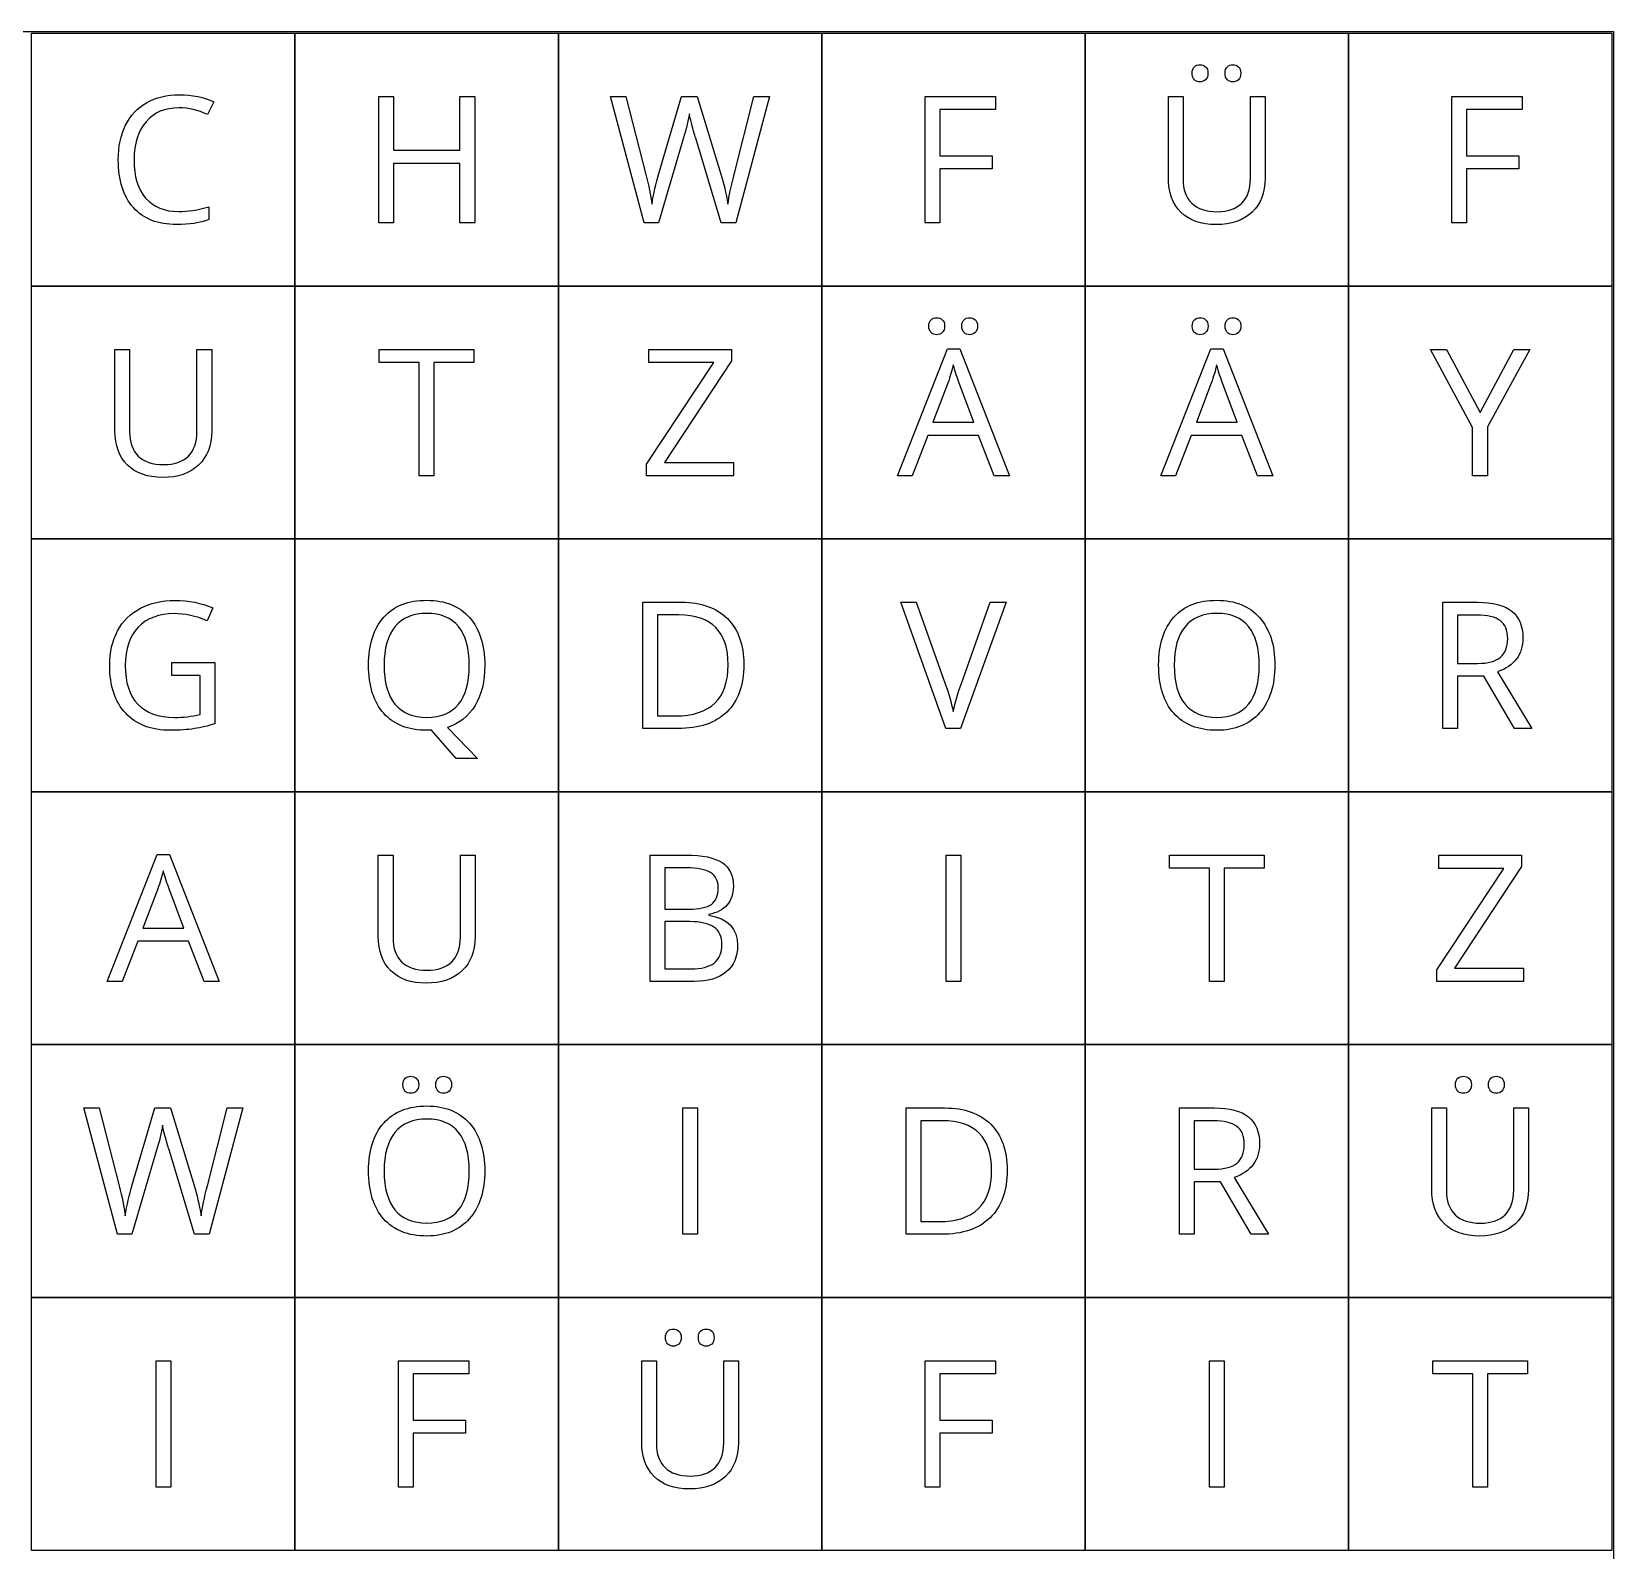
# Model space of a CAD drawing. Header units: millimetres. Extents: x 0 to 183, y 0 to 176.
# Drawn here: x 83.4 to 183.5, y 80.1 to 176.2 of the extents above; entities that cross this region are included whole.
import ezdxf

# ---------------------------------------------------------------- set-up
doc = ezdxf.new("R2010")
doc.units = ezdxf.units.MM
doc.layers.get('0').update_dxf_attribs({"linetype": 'CONTINUOUS'})

msp = doc.modelspace()

# ---------------------------------------------------------------- linework, layer by layer
at = {"color": 7}
for points in [[(0, 176.2), (183.460006, 176.2), (183.460006, 0.009995), (0, 0.009995)], [(156.814597, 173.563825)], [(158.897593, 173.563825)], [(92.719567, 171.37708)], [(111.427032, 164.100686), (110.497615, 164.100686), (110.497615, 167.861888), (106.28789, 167.861888), (106.28789, 164.100686), (105.358472, 164.100686), (105.358472, 172.093239), (106.28789, 172.093239), (106.28789, 168.692851), (110.497615, 168.692851), (110.497615, 172.093239), (111.427032, 172.093239)], [(140.848911, 164.100686), (139.919493, 164.100686), (139.919493, 172.093239), (144.375238, 172.093239), (144.375238, 171.267743), (140.848911, 171.267743), (140.848911, 168.342971), (144.162015, 168.342971), (144.162015, 167.517475), (140.848911, 167.517475)], [(174.16893, 164.100686), (173.239509, 164.100686), (173.239509, 172.093239), (177.695257, 172.093239), (177.695257, 171.267743), (174.16893, 171.267743), (174.16893, 168.342971), (177.482037, 168.342971), (177.482037, 167.517475), (174.16893, 167.517475)], [(140.157311, 157.564733)], [(142.240307, 157.564733)], [(156.81733, 157.564733)], [(158.900326, 157.564733)], [(108.851994, 148.101594), (107.922573, 148.101594), (107.922573, 155.268651), (105.391273, 155.268651), (105.391273, 156.094147), (111.383297, 156.094147), (111.383297, 155.268651), (108.851994, 155.268651)], [(127.797258, 148.101594), (122.302752, 148.101594), (122.302752, 148.828685), (126.545276, 155.257717), (122.433961, 155.257717), (122.433961, 156.094147), (127.676979, 156.094147), (127.676979, 155.367054), (123.434456, 148.94349), (127.797258, 148.94349)], [(144.290497, 148.101594), (143.295471, 150.643685), (140.091708, 150.643685), (139.107616, 148.101594), (138.167263, 148.101594), (141.327288, 156.126948), (142.109092, 156.126948), (145.252718, 148.101594)], [(160.950516, 148.101594), (159.955489, 150.643685), (156.751726, 150.643685), (155.767635, 148.101594), (154.827282, 148.101594), (157.987307, 156.126948), (158.769111, 156.126948), (161.912737, 148.101594)], [(175.027278, 152.09787), (177.159476, 156.094147), (178.165435, 156.094147), (175.497456, 151.201305), (175.497456, 148.101594), (174.557103, 148.101594), (174.557103, 151.15757), (171.894587, 156.094147), (172.911482, 156.094147)], [(105.697438, 136.109709)], [(112.066692, 136.109714)], [(127.463762, 136.142512)], [(128.447853, 136.175312)], [(155.677425, 136.109709)], [(162.046682, 136.109709)], [(94.310512, 116.103404), (93.315488, 118.645497), (90.111726, 118.645497), (89.127634, 116.103404), (88.187281, 116.103404), (91.347306, 124.128759), (92.129113, 124.128759), (95.272738, 116.103404)], [(141.248014, 116.103404), (141.248014, 124.095959), (142.177434, 124.095959), (142.177434, 116.103404)], [(158.831986, 116.103404), (157.902566, 116.103404), (157.902566, 123.270464), (155.371266, 123.270464), (155.371266, 124.095959), (161.363287, 124.095959), (161.363287, 123.270464), (158.831986, 123.270464)], [(177.777264, 116.103404), (172.282755, 116.103404), (172.282755, 116.8305), (176.525282, 123.259529), (172.41397, 123.259529), (172.41397, 124.095959), (177.656987, 124.095959), (177.656987, 123.368865), (173.41446, 116.9453), (177.777264, 116.9453)], [(106.883811, 109.567452)], [(108.966807, 109.567452)], [(173.4746, 109.567452)], [(175.557593, 109.567452)], [(124.588027, 100.104315), (124.588027, 108.096866), (125.517447, 108.096866), (125.517447, 100.104315)], [(105.697438, 104.111524)], [(112.066692, 104.111524)], [(144.123749, 104.144328)], [(145.10784, 104.177128)], [(123.494596, 93.568368)], [(125.577587, 93.568368)], [(91.268034, 84.10523), (91.268034, 92.097782), (92.197452, 92.097782), (92.197452, 84.10523)], [(107.528939, 84.10523), (106.599519, 84.10523), (106.599519, 92.097782), (111.055266, 92.097782), (111.055266, 91.272287), (107.528939, 91.272287), (107.528939, 88.347515), (110.842047, 88.347515), (110.842047, 87.522017), (107.528939, 87.522017)], [(140.848911, 84.10523), (139.919493, 84.10523), (139.919493, 92.097782), (144.375238, 92.097782), (144.375238, 91.272287), (140.848911, 91.272287), (140.848911, 88.347515), (144.162015, 88.347515), (144.162015, 87.522017), (140.848911, 87.522017)], [(157.908032, 84.10523), (157.908032, 92.097782), (158.837453, 92.097782), (158.837453, 84.10523)], [(175.491987, 84.10523), (174.562569, 84.10523), (174.562569, 91.272287), (172.031268, 91.272287), (172.031268, 92.097782), (178.02329, 92.097782), (178.02329, 91.272287), (175.491987, 91.272287)]]:
    msp.add_lwpolyline(points, close=True, dxfattribs=at)
at = {"color": 1}
for points in [[(83.4, 176.100006), (100.060001, 176.100006), (100.060001, 160.100917), (83.4, 160.100917)], [(100.060001, 176.100006), (116.720001, 176.100006), (116.720001, 160.100917), (100.060001, 160.100917)], [(116.719998, 176.100006), (133.379996, 176.100006), (133.379996, 160.100917), (116.719998, 160.100917)], [(133.380004, 176.100006), (150.040004, 176.100006), (150.040004, 160.100917), (133.380004, 160.100917)], [(150.039999, 176.100006), (166.699999, 176.100006), (166.699999, 160.100917), (150.039999, 160.100917)], [(166.699996, 176.100006), (183.359997, 176.100006), (183.359997, 160.100917), (166.699996, 160.100917)], [(83.4, 160.100917), (100.060001, 160.100917), (100.060001, 144.101829), (83.4, 144.101829)], [(100.060001, 160.100917), (116.720001, 160.100917), (116.720001, 144.101829), (100.060001, 144.101829)], [(116.719998, 160.100917), (133.379996, 160.100917), (133.379996, 144.101829), (116.719998, 144.101829)], [(133.380004, 160.100917), (150.040004, 160.100917), (150.040004, 144.101829), (133.380004, 144.101829)], [(150.039999, 160.100917), (166.699999, 160.100917), (166.699999, 144.101829), (150.039999, 144.101829)], [(166.699996, 160.100917), (183.359997, 160.100917), (183.359997, 144.101829), (166.699996, 144.101829)], [(83.4, 144.101832), (100.060001, 144.101832), (100.060001, 128.102743), (83.4, 128.102743)], [(100.060001, 144.101832), (116.720001, 144.101832), (116.720001, 128.102743), (100.060001, 128.102743)], [(116.719998, 144.101832), (133.379996, 144.101832), (133.379996, 128.102743), (116.719998, 128.102743)], [(133.380004, 144.101832), (150.040004, 144.101832), (150.040004, 128.102743), (133.380004, 128.102743)], [(150.039999, 144.101832), (166.699999, 144.101832), (166.699999, 128.102743), (150.039999, 128.102743)], [(166.699996, 144.101832), (183.359997, 144.101832), (183.359997, 128.102743), (166.699996, 128.102743)], [(83.4, 128.102743), (100.060001, 128.102743), (100.060001, 112.103656), (83.4, 112.103656)], [(100.060001, 128.102743), (116.720001, 128.102743), (116.720001, 112.103656), (100.060001, 112.103656)], [(116.719998, 128.102743), (133.379996, 128.102743), (133.379996, 112.103656), (116.719998, 112.103656)], [(133.380004, 128.102743), (150.040004, 128.102743), (150.040004, 112.103656), (133.380004, 112.103656)], [(150.039999, 128.102743), (166.699999, 128.102743), (166.699999, 112.103656), (150.039999, 112.103656)], [(166.699996, 128.102743), (183.359997, 128.102743), (183.359997, 112.103656), (166.699996, 112.103656)], [(83.4, 112.103656), (100.060001, 112.103656), (100.060001, 96.104566), (83.4, 96.104566)], [(100.060001, 112.103656), (116.720001, 112.103656), (116.720001, 96.104566), (100.060001, 96.104566)], [(116.719998, 112.103656), (133.379996, 112.103656), (133.379996, 96.104566), (116.719998, 96.104566)], [(133.380004, 112.103656), (150.040004, 112.103656), (150.040004, 96.104566), (133.380004, 96.104566)], [(150.039999, 112.103656), (166.699999, 112.103656), (166.699999, 96.104566), (150.039999, 96.104566)], [(166.699996, 112.103656), (183.359997, 112.103656), (183.359997, 96.104566), (166.699996, 96.104566)], [(83.4, 96.104566), (100.060001, 96.104566), (100.060001, 80.105476), (83.4, 80.105476)], [(100.060001, 96.104566), (116.720001, 96.104566), (116.720001, 80.105476), (100.060001, 80.105476)], [(116.719998, 96.104566), (133.379996, 96.104566), (133.379996, 80.105476), (116.719998, 80.105476)], [(133.380004, 96.104566), (150.040004, 96.104566), (150.040004, 80.105476), (133.380004, 80.105476)], [(150.039999, 96.104566), (166.699999, 96.104566), (166.699999, 80.105476), (150.039999, 80.105476)], [(166.699996, 96.104566), (183.359997, 96.104566), (183.359997, 80.105476), (166.699996, 80.105476)]]:
    msp.add_lwpolyline(points, close=True, dxfattribs=at)
at = {"color": 7}
for points in [[(94.928304, 171.748827), (94.53467, 170.950665)], [(124.623565, 169.419944), (123.059955, 164.100686), (122.141469, 164.100686), (120.014738, 172.093239), (120.998829, 172.093239), (122.261746, 167.156663)], [(123.081822, 167.233198), (124.514221, 172.093239), (125.498312, 172.093239), (127.001786, 167.189464)], [(127.838263, 167.167596), (129.095714, 172.093239), (130.079803, 172.093239), (127.942139, 164.100686)], [(155.311126, 166.943455), (155.311126, 172.093239), (156.240546, 172.093239), (156.240546, 166.877853)], [(160.499473, 166.888786), (160.499473, 172.093239), (161.428893, 172.093239)], [(161.428893, 172.093239), (161.428893, 166.921587)], [(127.942139, 164.100686), (127.023654, 164.100686), (125.410838, 169.452745)], [(94.616677, 165.117523), (94.616677, 164.30296)], [(88.671125, 150.944362), (88.671125, 156.094147), (89.600545, 156.094147), (89.600545, 150.87876)], [(93.859472, 150.889694), (93.859472, 156.094147), (94.788889, 156.094147)], [(94.788889, 156.094147), (94.788889, 150.922495)], [(141.360091, 153.956604), (140.419738, 151.480115), (143.005709, 151.480115)], [(143.005709, 151.480115), (142.076292, 153.956604)], [(158.02011, 153.956604), (157.079757, 151.480115), (159.665728, 151.480115)], [(159.665728, 151.480115), (158.73631, 153.956604)], [(124.281867, 132.102499), (122.067661, 132.102499), (122.067661, 140.095051), (124.516957, 140.095051)], [(144.041738, 140.095051), (145.042234, 140.095051), (142.161032, 132.102499), (141.242547, 132.102499), (138.377747, 140.095051), (139.361841, 140.095051), (141.198812, 134.923402)], [(142.215703, 134.956202), (144.041738, 140.095051)], [(173.59761, 135.426351), (173.59761, 132.102499), (172.668192, 132.102499), (172.668192, 140.095051), (174.860529, 140.095051)], [(94.865431, 139.739708), (94.504597, 138.919679)], [(124.347473, 139.291424), (122.997082, 139.291424), (122.997082, 132.906129), (124.128784, 132.906129)], [(174.805856, 139.280491), (173.59761, 139.280491), (173.59761, 136.224514)], [(92.268524, 136.290118), (94.98571, 136.290118), (94.98571, 132.403177)], [(94.056293, 132.999064), (94.056293, 135.459154), (92.268524, 135.459154), (92.268524, 136.290118)], [(173.59761, 136.224514), (174.871462, 136.224514)], [(176.12891, 135.694228), (178.29938, 132.102499), (177.200478, 132.102499), (175.265099, 135.426351), (173.59761, 135.426351)], [(109.704875, 132.179035), (111.607449, 130.200031), (110.257058, 130.200031), (108.698914, 132.004095), (108.398217, 131.993168)], [(105.331136, 118.946175), (105.331136, 124.095959), (106.260556, 124.095959), (106.260556, 118.880571)], [(110.519483, 118.891507), (110.519483, 124.095959), (111.4489, 124.095959)], [(111.4489, 124.095959), (111.4489, 118.924307)], [(122.521438, 124.095959), (124.779379, 124.095959)], [(125.309696, 116.103404), (122.521438, 116.103404), (122.521438, 124.095959)], [(124.817651, 123.292329), (123.450855, 123.292329), (123.450855, 120.6737)], [(91.380109, 121.958416), (90.439756, 119.481927), (93.025727, 119.481927)], [(93.025727, 119.481927), (92.09631, 121.958416)], [(123.450855, 120.6737), (124.981663, 120.6737)], [(126.239114, 120.345691), (126.239114, 120.291023)], [(123.450855, 119.886475), (123.450855, 116.896101), (125.118344, 116.896101)], [(125.041803, 119.886475), (123.450855, 119.886475)], [(91.303568, 105.423572), (89.739957, 100.104315), (88.821472, 100.104315), (86.694743, 108.096866), (87.678834, 108.096866), (88.941751, 103.160292)], [(89.761825, 103.236825), (91.194226, 108.096866), (92.178315, 108.096866), (93.681791, 103.193092)], [(94.518268, 103.171224), (95.775717, 108.096866), (96.759808, 108.096866), (94.622144, 100.104315)], [(140.941854, 100.104315), (138.727648, 100.104315), (138.727648, 108.096866), (141.176941, 108.096866)], [(156.937609, 103.428167), (156.937609, 100.104315), (156.008192, 100.104315), (156.008192, 108.096866), (158.200527, 108.096866)], [(171.971129, 102.947083), (171.971129, 108.096866), (172.900546, 108.096866), (172.900546, 102.881482)], [(177.159475, 102.892414), (177.159475, 108.096866), (178.088896, 108.096866)], [(178.088896, 108.096866), (178.088896, 102.925217)], [(141.00746, 107.29324), (139.657066, 107.29324), (139.657066, 100.907944), (140.788771, 100.907944)], [(158.145853, 107.282304), (156.937609, 107.282304), (156.937609, 104.22633)], [(94.622144, 100.104315), (93.703659, 100.104315), (92.090841, 105.456375)], [(156.937609, 104.22633), (158.211459, 104.22633)], [(159.468913, 103.696041), (161.639377, 100.104315), (160.540475, 100.104315), (158.605096, 103.428167), (156.937609, 103.428167)], [(121.99112, 86.947998), (121.99112, 92.097782), (122.92054, 92.097782), (122.92054, 86.882395)], [(127.179467, 86.89333), (127.179467, 92.097782), (128.108887, 92.097782)], [(128.108887, 92.097782), (128.108887, 86.926128)]]:
    msp.add_lwpolyline(points, dxfattribs=at)
for points in [[(156.814597, 173.563825), (156.814597, 173.753343), (156.861979, 173.890015), (156.956744, 173.97384)], [(156.956744, 173.153811), (156.861979, 173.244925), (156.814597, 173.381597), (156.814597, 173.563825)], [(156.956744, 173.97384), (157.055153, 174.057665), (157.171786, 174.099578), (157.306642, 174.099578)], [(157.306642, 173.022606), (157.171786, 173.022606), (157.055153, 173.066341), (156.956744, 173.153811)], [(157.306642, 174.099578), (157.445145, 174.099578), (157.5636, 174.057665), (157.66201, 173.97384)], [(157.66201, 173.153811), (157.5636, 173.066341), (157.445145, 173.022606), (157.306642, 173.022606)], [(157.66201, 173.97384), (157.764065, 173.890015), (157.815092, 173.753343), (157.815092, 173.563825)], [(157.815092, 173.563825), (157.815092, 173.381597), (157.764065, 173.244925), (157.66201, 173.153811)], [(158.897593, 173.563825), (158.897593, 173.753343), (158.944974, 173.890015), (159.039737, 173.97384)], [(159.039737, 173.153811), (158.944974, 173.244925), (158.897593, 173.381597), (158.897593, 173.563825)], [(159.039737, 173.97384), (159.138146, 174.057665), (159.25478, 174.099578), (159.389638, 174.099578)], [(159.389638, 173.022606), (159.25478, 173.022606), (159.138146, 173.066341), (159.039737, 173.153811)], [(159.389638, 174.099578), (159.524495, 174.099578), (159.641127, 174.057665), (159.739536, 173.97384)], [(159.739536, 173.153811), (159.641127, 173.066341), (159.524495, 173.022606), (159.389638, 173.022606)], [(159.739536, 173.97384), (159.84159, 173.890015), (159.892616, 173.753343), (159.892616, 173.563825)], [(159.892616, 173.563825), (159.892616, 173.381597), (159.84159, 173.244925), (159.739536, 173.153811)], [(90.674844, 171.705092), (91.25801, 172.040393), (91.943229, 172.208043), (92.7305, 172.208043)], [(92.7305, 172.208043), (93.5688, 172.208043), (94.301402, 172.054971), (94.928304, 171.748827)], [(89.340854, 170.272774), (89.65066, 170.892352), (90.095323, 171.369791), (90.674844, 171.705092)], [(92.719567, 171.37708), (91.841174, 171.37708), (91.146843, 171.083692), (90.636574, 170.496916)], [(94.53467, 170.950665), (93.929635, 171.234942), (93.324601, 171.37708), (92.719567, 171.37708)], [(88.881611, 168.107897), (88.881611, 168.931571), (89.034692, 169.653196), (89.340854, 170.272774)], [(90.636574, 170.496916), (90.12995, 169.913783), (89.876638, 169.113799), (89.876638, 168.096963)], [(125.006267, 170.999867), (124.92608, 170.518783), (124.798513, 169.992142), (124.623565, 169.419944)], [(125.15388, 170.34931), (125.059117, 170.710123), (125.009913, 170.926975), (125.006267, 170.999867)], [(125.410838, 169.452745), (125.334298, 169.689642), (125.248645, 169.988497), (125.15388, 170.34931)], [(89.838366, 165.062854), (89.20053, 165.777191), (88.881611, 166.792205), (88.881611, 168.107897)], [(89.876638, 168.096963), (89.876638, 167.05097), (90.120839, 166.241874), (90.60924, 165.669676)], [(122.261746, 167.156663), (122.436696, 166.464193), (122.564263, 165.837326), (122.644448, 165.276062)], [(122.644448, 165.276062), (122.742857, 165.943019), (122.888648, 166.595398), (123.081822, 167.233198)], [(127.001786, 167.189464), (127.176735, 166.624555), (127.324349, 165.986754), (127.444627, 165.276062)], [(127.444627, 165.276062), (127.513877, 165.793591), (127.645089, 166.424103), (127.838263, 167.167596)], [(156.098396, 164.778578), (155.573549, 165.303396), (155.311126, 166.025022), (155.311126, 166.943455)], [(156.240546, 166.877853), (156.240546, 166.210895), (156.422785, 165.698832), (156.787263, 165.341664)], [(159.952756, 165.341664), (160.317234, 165.702477), (160.499473, 166.218184), (160.499473, 166.888786)], [(161.428893, 166.921587), (161.428893, 166.010444), (161.153711, 165.294285), (160.603348, 164.77311)], [(90.60924, 165.669676), (91.101284, 165.101122), (91.801081, 164.816846), (92.708632, 164.816846)], [(92.708632, 164.816846), (93.266284, 164.816846), (93.902299, 164.917071), (94.616677, 165.117523)], [(156.787263, 165.341664), (157.15174, 164.984496), (157.687523, 164.805912), (158.394612, 164.805912)], [(158.394612, 164.805912), (159.068895, 164.805912), (159.588277, 164.984496), (159.952756, 165.341664)], [(92.566487, 163.991349), (91.389222, 163.991349), (90.479848, 164.348518), (89.838366, 165.062854)], [(94.616677, 164.30296), (94.06267, 164.09522), (93.379273, 163.991349), (92.566487, 163.991349)], [(158.334472, 163.991349), (157.372249, 163.991349), (156.626891, 164.253759), (156.098396, 164.778578)], [(160.603348, 164.77311), (160.052986, 164.251936), (159.296694, 163.991349), (158.334472, 163.991349)], [(140.299461, 157.974748), (140.397869, 158.058573), (140.514501, 158.100485), (140.649359, 158.100485)], [(140.649359, 158.100485), (140.787862, 158.100485), (140.906317, 158.058573), (141.004724, 157.974748)], [(142.382452, 157.974748), (142.480863, 158.058573), (142.597496, 158.100485), (142.732353, 158.100485)], [(142.732353, 158.100485), (142.867209, 158.100485), (142.983842, 158.058573), (143.082251, 157.974748)], [(156.95948, 157.974748), (157.057887, 158.058573), (157.174519, 158.100485), (157.309375, 158.100485)], [(157.309375, 158.100485), (157.44788, 158.100485), (157.566335, 158.058573), (157.664743, 157.974748)], [(159.04247, 157.974748), (159.140881, 158.058573), (159.257515, 158.100485), (159.392371, 158.100485)], [(159.392371, 158.100485), (159.527228, 158.100485), (159.64386, 158.058573), (159.74227, 157.974748)], [(140.157311, 157.564733), (140.157311, 157.754251), (140.204694, 157.890922), (140.299461, 157.974748)], [(140.299461, 157.154718), (140.204694, 157.245833), (140.157311, 157.382504), (140.157311, 157.564733)], [(140.649359, 157.023514), (140.514501, 157.023514), (140.397869, 157.067248), (140.299461, 157.154718)], [(141.004724, 157.154718), (140.906317, 157.067248), (140.787862, 157.023514), (140.649359, 157.023514)], [(141.004724, 157.974748), (141.106779, 157.890922), (141.157807, 157.754251), (141.157807, 157.564733)], [(141.157807, 157.564733), (141.157807, 157.382504), (141.106779, 157.245833), (141.004724, 157.154718)], [(142.240307, 157.564733), (142.240307, 157.754251), (142.287689, 157.890922), (142.382452, 157.974748)], [(142.382452, 157.154718), (142.287689, 157.245833), (142.240307, 157.382504), (142.240307, 157.564733)], [(142.732353, 157.023514), (142.597496, 157.023514), (142.480863, 157.067248), (142.382452, 157.154718)], [(143.082251, 157.154718), (142.983842, 157.067248), (142.867209, 157.023514), (142.732353, 157.023514)], [(143.082251, 157.974748), (143.184304, 157.890922), (143.235331, 157.754251), (143.235331, 157.564733)], [(143.235331, 157.564733), (143.235331, 157.382504), (143.184304, 157.245833), (143.082251, 157.154718)], [(156.81733, 157.564733), (156.81733, 157.754251), (156.864713, 157.890922), (156.95948, 157.974748)], [(156.95948, 157.154718), (156.864713, 157.245833), (156.81733, 157.382504), (156.81733, 157.564733)], [(157.309375, 157.023514), (157.174519, 157.023514), (157.057887, 157.067248), (156.95948, 157.154718)], [(157.664743, 157.154718), (157.566335, 157.067248), (157.44788, 157.023514), (157.309375, 157.023514)], [(157.664743, 157.974748), (157.766798, 157.890922), (157.817825, 157.754251), (157.817825, 157.564733)], [(157.817825, 157.564733), (157.817825, 157.382504), (157.766798, 157.245833), (157.664743, 157.154718)], [(158.900326, 157.564733), (158.900326, 157.754251), (158.947707, 157.890922), (159.04247, 157.974748)], [(159.04247, 157.154718), (158.947707, 157.245833), (158.900326, 157.382504), (158.900326, 157.564733)], [(159.392371, 157.023514), (159.257515, 157.023514), (159.140881, 157.067248), (159.04247, 157.154718)], [(159.74227, 157.154718), (159.64386, 157.067248), (159.527228, 157.023514), (159.392371, 157.023514)], [(159.74227, 157.974748), (159.844323, 157.890922), (159.89535, 157.754251), (159.89535, 157.564733)], [(159.89535, 157.564733), (159.89535, 157.382504), (159.844323, 157.245833), (159.74227, 157.154718)], [(141.704523, 155.110112), (141.624338, 154.760233), (141.509528, 154.37573), (141.360091, 153.956604)], [(142.076292, 153.956604), (141.956014, 154.270037), (141.832091, 154.65454), (141.704523, 155.110112)], [(158.364542, 155.110112), (158.284357, 154.760233), (158.169546, 154.37573), (158.02011, 153.956604)], [(158.73631, 153.956604), (158.616033, 154.270037), (158.49211, 154.65454), (158.364542, 155.110112)], [(89.458398, 148.779486), (88.933549, 149.304304), (88.671125, 150.02593), (88.671125, 150.944362)], [(89.600545, 150.87876), (89.600545, 150.211803), (89.782784, 149.69974), (90.147262, 149.342572)], [(93.312755, 149.342572), (93.677233, 149.703385), (93.859472, 150.219092), (93.859472, 150.889694)], [(94.788889, 150.922495), (94.788889, 150.011352), (94.51371, 149.295193), (93.96335, 148.774017)], [(90.147262, 149.342572), (90.511739, 148.985404), (91.047522, 148.80682), (91.754611, 148.80682)], [(91.754611, 148.80682), (92.428896, 148.80682), (92.948278, 148.985404), (93.312755, 149.342572)], [(91.694471, 147.992255), (90.73225, 147.992255), (89.986892, 148.254665), (89.458398, 148.779486)], [(93.96335, 148.774017), (93.412988, 148.252842), (92.656695, 147.992255), (91.694471, 147.992255)], [(90.278474, 139.712371), (90.905376, 140.044028), (91.6398, 140.209856), (92.481747, 140.209856)], [(92.481747, 140.209856), (93.334624, 140.209856), (94.129185, 140.05314), (94.865431, 139.739708)], [(105.675568, 139.143824), (106.31705, 139.861806), (107.228246, 140.220797), (108.409155, 140.220797)], [(108.409155, 140.220797), (109.55726, 140.220797), (110.453876, 139.856339), (111.099002, 139.127425)], [(124.516957, 140.095051), (125.759826, 140.095051), (126.725693, 139.750639), (127.414557, 139.061816)], [(155.655558, 139.143818), (156.297038, 139.8618), (157.208233, 140.220792), (158.389143, 140.220792)], [(158.389143, 140.220792), (159.537251, 140.220792), (160.433867, 139.856334), (161.078992, 139.127419)], [(174.860529, 140.095051), (175.840976, 140.095051), (176.564466, 139.907356), (177.030996, 139.531965)], [(88.835143, 138.280054), (89.170461, 138.906923), (89.651572, 139.384362), (90.278474, 139.712371)], [(92.421607, 139.378895), (91.448448, 139.378895), (90.688511, 139.089151), (90.141795, 138.509662)], [(94.504597, 138.919679), (93.782932, 139.225823), (93.088602, 139.378895), (92.421607, 139.378895)], [(104.713344, 136.120649), (104.713344, 137.421763), (105.034085, 138.429487), (105.675568, 139.143824)], [(108.409155, 139.389828), (107.523471, 139.389828), (106.849186, 139.109196), (106.386299, 138.547932)], [(110.404672, 138.553398), (109.956364, 139.111018), (109.291191, 139.389828), (108.409155, 139.389828)], [(111.099002, 139.127425), (111.744129, 138.398508), (112.066692, 137.392605), (112.066692, 136.109714)], [(126.676489, 138.498727), (126.155284, 139.027192), (125.378946, 139.291424), (124.347473, 139.291424)], [(154.693334, 136.120644), (154.693334, 137.421757), (155.014075, 138.429482), (155.655558, 139.143818)], [(158.389143, 139.389828), (157.503462, 139.389828), (156.829178, 139.109196), (156.366289, 138.547932)], [(160.384659, 138.553398), (159.936353, 139.111018), (159.271181, 139.389828), (158.389143, 139.389828)], [(161.078992, 139.127419), (161.724119, 138.398503), (162.046682, 137.392599), (162.046682, 136.109709)], [(176.303861, 138.930612), (175.994055, 139.163865), (175.49472, 139.280491), (174.805856, 139.280491)], [(177.030996, 139.531965), (177.501173, 139.156574), (177.736262, 138.591665), (177.736262, 137.837237)], [(88.337628, 136.098776), (88.337628, 136.929739), (88.503466, 137.656832), (88.835143, 138.280054)], [(90.141795, 138.509662), (89.595078, 137.930174), (89.321719, 137.126545), (89.321719, 136.098776)], [(106.386299, 138.547932), (105.927058, 137.990312), (105.697438, 137.177571), (105.697438, 136.109709)], [(111.082601, 136.109709), (111.082601, 137.184859), (110.856624, 137.999422), (110.404672, 138.553398)], [(127.463762, 136.142512), (127.463762, 137.184861), (127.201337, 137.970266), (126.676489, 138.498727)], [(127.414557, 139.061816), (128.103421, 138.372991), (128.447853, 137.410823), (128.447853, 136.175312)], [(156.366289, 138.547932), (155.907047, 137.990312), (155.677425, 137.177571), (155.677425, 136.109709)], [(161.062593, 136.109709), (161.062593, 137.184859), (160.836615, 137.999422), (160.384659, 138.553398)], [(176.774038, 137.788038), (176.774038, 138.316499), (176.617312, 138.697357), (176.303861, 138.930612)], [(177.736262, 137.837237), (177.736262, 136.780311), (177.200478, 136.065975), (176.12891, 135.694228)], [(176.314796, 136.612661), (176.620958, 136.875069), (176.774038, 137.266861), (176.774038, 137.788038)], [(89.349053, 133.070133), (88.67477, 133.79176), (88.337628, 134.801307), (88.337628, 136.098776)], [(89.321719, 136.098776), (89.321719, 135.019982), (89.584144, 134.201775), (90.108992, 133.644155)], [(105.670099, 133.070139), (105.032262, 133.791765), (104.713344, 134.808602), (104.713344, 136.120649)], [(105.697438, 136.109709), (105.697438, 135.02727), (105.927058, 134.205419), (106.386299, 133.644155)], [(110.404672, 133.644155), (110.856624, 134.201775), (111.082601, 135.023626), (111.082601, 136.109709)], [(112.066692, 136.109709), (112.066692, 135.085583), (111.860761, 134.234574), (111.4489, 133.556683)], [(126.627284, 133.720691), (127.184936, 134.267378), (127.463762, 135.074652), (127.463762, 136.142512)], [(128.447853, 136.175312), (128.447853, 134.855975), (128.088842, 133.846428), (127.370819, 133.146672)], [(155.650091, 133.070133), (155.012253, 133.79176), (154.693334, 134.808597), (154.693334, 136.120644)], [(155.677425, 136.109709), (155.677425, 135.02727), (155.907047, 134.205419), (156.366289, 133.644155)], [(160.384659, 133.644155), (160.836615, 134.201775), (161.062593, 135.023626), (161.062593, 136.109709)], [(162.046682, 136.109709), (162.046682, 134.830463), (161.722297, 133.82456), (161.073526, 133.092001)], [(174.871462, 136.224514), (175.527525, 136.224514), (176.008636, 136.353896), (176.314796, 136.612661)], [(141.198812, 134.923402), (141.410208, 134.329335), (141.577868, 133.751669), (141.70179, 133.190405)], [(141.70179, 133.190405), (141.833002, 133.780826), (142.004307, 134.369425), (142.215703, 134.956202)], [(90.108992, 133.644155), (90.637485, 133.086535), (91.412001, 132.807725), (92.432539, 132.807725)], [(106.386299, 133.644155), (106.849186, 133.086535), (107.519825, 132.807725), (108.398217, 132.807725)], [(108.398217, 132.807725), (109.283901, 132.807725), (109.952719, 133.086535), (110.404672, 133.644155)], [(111.4489, 133.556683), (111.037041, 132.878793), (110.455699, 132.419577), (109.704875, 132.179035)], [(124.128784, 132.906129), (125.236799, 132.906129), (126.069632, 133.177649), (126.627284, 133.720691)], [(127.370819, 133.146672), (126.656442, 132.450557), (125.626791, 132.102499), (124.281867, 132.102499)], [(156.366289, 133.644155), (156.829178, 133.086535), (157.499818, 132.807725), (158.37821, 132.807725)], [(158.37821, 132.807725), (159.263891, 132.807725), (159.932707, 133.086535), (160.384659, 133.644155)], [(161.073526, 133.092001), (160.428401, 132.359442), (159.529963, 131.993163), (158.37821, 131.993163)], [(92.175581, 131.993163), (90.965515, 131.993163), (90.023339, 132.352153), (89.349053, 133.070133)], [(93.695459, 132.097033), (93.258085, 132.027786), (92.751459, 131.993163), (92.175581, 131.993163)], [(92.432539, 132.807725), (92.986547, 132.807725), (93.527798, 132.871504), (94.056293, 132.999064)], [(94.98571, 132.403177), (94.562915, 132.268328), (94.132831, 132.16628), (93.695459, 132.097033)], [(108.398217, 131.993168), (107.220956, 131.993168), (106.311583, 132.352158), (105.670099, 133.070139)], [(158.37821, 131.993163), (157.200945, 131.993163), (156.291572, 132.352153), (155.650091, 133.070133)], [(124.779379, 124.095959), (125.84001, 124.095959), (126.607238, 123.937419), (127.08106, 123.620341)], [(91.724543, 123.111923), (91.644357, 122.762043), (91.529546, 122.377541), (91.380109, 121.958416)], [(92.09631, 121.958416), (91.976032, 122.271849), (91.85211, 122.656351), (91.724543, 123.111923)], [(126.348458, 122.991654), (126.027718, 123.192104), (125.517449, 123.292329), (124.817651, 123.292329)], [(127.08106, 123.620341), (127.554882, 123.303263), (127.791792, 122.802134), (127.791792, 122.116955)], [(126.829569, 122.024017), (126.829569, 122.472301), (126.669199, 122.794846), (126.348458, 122.991654)], [(127.791792, 122.116955), (127.791792, 121.64316), (127.658757, 121.251369), (127.392687, 120.94158)], [(126.397663, 120.979847), (126.6856, 121.187587), (126.829569, 121.535644), (126.829569, 122.024017)], [(124.981663, 120.6737), (125.637726, 120.6737), (126.109726, 120.775749), (126.397663, 120.979847)], [(127.392687, 120.94158), (127.130262, 120.635434), (126.745738, 120.436805), (126.239114, 120.345691)], [(126.239114, 120.291023), (127.452828, 120.083283), (128.059685, 119.445482), (128.059685, 118.37762)], [(126.561675, 119.536595), (126.230003, 119.769848), (125.723378, 119.886475), (125.041803, 119.886475)], [(127.064659, 118.44322), (127.064659, 118.938884), (126.896998, 119.303342), (126.561675, 119.536595)], [(106.118409, 116.781296), (105.59356, 117.306116), (105.331136, 118.027743), (105.331136, 118.946175)], [(106.260556, 118.880571), (106.260556, 118.213613), (106.442794, 117.70155), (106.80727, 117.344382)], [(109.972763, 117.344382), (110.337243, 117.705194), (110.519483, 118.220903), (110.519483, 118.891507)], [(111.4489, 118.924307), (111.4489, 118.013163), (111.173719, 117.297004), (110.623358, 116.77583)], [(126.572613, 117.267846), (126.900644, 117.519322), (127.064659, 117.911113), (127.064659, 118.44322)], [(128.059685, 118.37762), (128.059685, 117.663283), (127.817307, 117.105664), (127.33255, 116.70476)], [(106.80727, 117.344382), (107.171749, 116.987214), (107.707533, 116.80863), (108.414622, 116.80863)], [(108.414622, 116.80863), (109.088907, 116.80863), (109.608288, 116.987214), (109.972763, 117.344382)], [(125.118344, 116.896101), (125.763471, 116.896101), (126.248227, 117.020016), (126.572613, 117.267846)], [(108.354482, 115.99407), (107.392261, 115.99407), (106.646903, 116.256479), (106.118409, 116.781296)], [(110.623358, 116.77583), (110.072996, 116.254657), (109.316704, 115.99407), (108.354482, 115.99407)], [(127.33255, 116.70476), (126.851438, 116.303856), (126.177154, 116.103404), (125.309696, 116.103404)], [(107.025959, 109.977469), (107.124368, 110.061295), (107.241001, 110.103207), (107.375859, 110.103207)], [(107.375859, 110.103207), (107.51436, 110.103207), (107.632815, 110.061295), (107.731224, 109.977469)], [(109.108952, 109.977469), (109.207361, 110.061295), (109.323994, 110.103207), (109.45885, 110.103207)], [(109.45885, 110.103207), (109.593708, 110.103207), (109.710342, 110.061295), (109.808751, 109.977469)], [(173.616747, 109.977469), (173.715156, 110.061295), (173.831789, 110.103207), (173.966645, 110.103207)], [(173.966645, 110.103207), (174.105148, 110.103207), (174.223603, 110.061295), (174.322012, 109.977469)], [(175.69974, 109.977469), (175.798148, 110.061295), (175.91478, 110.103207), (176.049638, 110.103207)], [(176.049638, 110.103207), (176.184497, 110.103207), (176.301129, 110.061295), (176.399537, 109.977469)], [(106.883811, 109.567452), (106.883811, 109.75697), (106.931194, 109.893642), (107.025959, 109.977469)], [(107.025959, 109.157441), (106.931194, 109.248553), (106.883811, 109.385223), (106.883811, 109.567452)], [(107.375859, 109.026234), (107.241001, 109.026234), (107.124368, 109.06997), (107.025959, 109.157441)], [(107.731224, 109.157441), (107.632815, 109.06997), (107.51436, 109.026234), (107.375859, 109.026234)], [(107.731224, 109.977469), (107.833277, 109.893642), (107.884304, 109.75697), (107.884304, 109.567452)], [(107.884304, 109.567452), (107.884304, 109.385223), (107.833277, 109.248553), (107.731224, 109.157441)], [(108.966807, 109.567452), (108.966807, 109.75697), (109.014189, 109.893642), (109.108952, 109.977469)], [(109.108952, 109.157441), (109.014189, 109.248553), (108.966807, 109.385223), (108.966807, 109.567452)], [(109.45885, 109.026234), (109.323994, 109.026234), (109.207361, 109.06997), (109.108952, 109.157441)], [(109.808751, 109.157441), (109.710342, 109.06997), (109.593708, 109.026234), (109.45885, 109.026234)], [(109.808751, 109.977469), (109.910804, 109.893642), (109.961831, 109.75697), (109.961831, 109.567452)], [(109.961831, 109.567452), (109.961831, 109.385223), (109.910804, 109.248553), (109.808751, 109.157441)], [(173.4746, 109.567452), (173.4746, 109.75697), (173.521982, 109.893642), (173.616747, 109.977469)], [(173.616747, 109.157441), (173.521982, 109.248553), (173.4746, 109.385223), (173.4746, 109.567452)], [(173.966645, 109.026234), (173.831789, 109.026234), (173.715156, 109.06997), (173.616747, 109.157441)], [(174.322012, 109.157441), (174.223603, 109.06997), (174.105148, 109.026234), (173.966645, 109.026234)], [(174.322012, 109.977469), (174.424066, 109.893642), (174.475092, 109.75697), (174.475092, 109.567452)], [(174.475092, 109.567452), (174.475092, 109.385223), (174.424066, 109.248553), (174.322012, 109.157441)], [(175.557593, 109.567452), (175.557593, 109.75697), (175.604975, 109.893642), (175.69974, 109.977469)], [(175.69974, 109.157441), (175.604975, 109.248553), (175.557593, 109.385223), (175.557593, 109.567452)], [(176.049638, 109.026234), (175.91478, 109.026234), (175.798148, 109.06997), (175.69974, 109.157441)], [(176.399537, 109.157441), (176.301129, 109.06997), (176.184497, 109.026234), (176.049638, 109.026234)], [(176.399537, 109.977469), (176.501592, 109.893642), (176.552619, 109.75697), (176.552619, 109.567452)], [(176.552619, 109.567452), (176.552619, 109.385223), (176.501592, 109.248553), (176.399537, 109.157441)], [(105.675568, 107.145634), (106.31705, 107.863616), (107.228246, 108.222607), (108.409155, 108.222607)], [(108.409155, 108.222607), (109.55726, 108.222607), (110.453876, 107.85815), (111.099002, 107.129235)], [(141.176941, 108.096866), (142.419811, 108.096866), (143.385678, 107.752454), (144.074541, 107.063629)], [(158.200527, 108.096866), (159.180974, 108.096866), (159.904463, 107.909171), (160.370994, 107.53378)], [(104.713344, 104.12246), (104.713344, 105.423573), (105.034085, 106.431298), (105.675568, 107.145634)], [(108.409155, 107.391643), (107.523471, 107.391643), (106.849186, 107.111011), (106.386299, 106.549747)], [(110.404672, 106.555213), (109.956364, 107.112833), (109.291191, 107.391643), (108.409155, 107.391643)], [(111.099002, 107.129235), (111.744129, 106.400318), (112.066692, 105.394415), (112.066692, 104.111524)], [(143.336476, 106.500543), (142.815271, 107.029007), (142.038933, 107.29324), (141.00746, 107.29324)], [(159.64386, 106.932427), (159.334054, 107.165679), (158.834719, 107.282304), (158.145853, 107.282304)], [(160.370994, 107.53378), (160.841171, 107.158389), (161.076259, 106.59348), (161.076259, 105.839053)], [(91.686272, 107.003494), (91.606087, 106.522411), (91.478519, 105.995771), (91.303568, 105.423572)], [(91.833885, 106.35294), (91.73912, 106.713752), (91.689916, 106.930603), (91.686272, 107.003494)], [(92.090841, 105.456375), (92.0143, 105.693272), (91.928648, 105.992127), (91.833885, 106.35294)], [(106.386299, 106.549747), (105.927058, 105.992127), (105.697438, 105.179386), (105.697438, 104.111524)], [(111.082601, 104.111524), (111.082601, 105.186675), (110.856624, 106.001238), (110.404672, 106.555213)], [(144.123749, 104.144328), (144.123749, 105.186675), (143.861324, 105.97208), (143.336476, 106.500543)], [(144.074541, 107.063629), (144.763407, 106.374806), (145.10784, 105.412639), (145.10784, 104.177128)], [(160.114038, 105.789853), (160.114038, 106.318314), (159.957312, 106.699172), (159.64386, 106.932427)], [(161.076259, 105.839053), (161.076259, 104.782125), (160.540477, 104.067788), (159.468913, 103.696041)], [(159.654796, 104.614479), (159.960957, 104.876886), (160.114038, 105.268677), (160.114038, 105.789853)], [(105.670099, 101.071951), (105.032262, 101.793576), (104.713344, 102.810412), (104.713344, 104.12246)], [(105.697438, 104.111524), (105.697438, 103.029086), (105.927058, 102.207234), (106.386299, 101.64597)], [(110.404672, 101.64597), (110.856624, 102.20359), (111.082601, 103.025442), (111.082601, 104.111524)], [(112.066692, 104.111524), (112.066692, 102.83228), (111.742306, 101.826377), (111.093533, 101.093817)], [(143.287271, 101.722506), (143.844923, 102.269194), (144.123749, 103.076467), (144.123749, 104.144328)], [(145.10784, 104.177128), (145.10784, 102.857792), (144.748829, 101.848245), (144.030806, 101.148487)], [(158.211459, 104.22633), (158.867522, 104.22633), (159.348634, 104.355713), (159.654796, 104.614479)], [(88.941751, 103.160292), (89.116699, 102.467821), (89.244266, 101.840953), (89.324453, 101.279689)], [(89.324453, 101.279689), (89.422862, 101.946647), (89.568652, 102.599026), (89.761825, 103.236825)], [(93.681791, 103.193092), (93.856739, 102.628184), (94.004351, 101.990383), (94.124629, 101.279689)], [(94.124629, 101.279689), (94.193879, 101.797219), (94.325093, 102.427731), (94.518268, 103.171224)], [(172.758399, 100.782206), (172.233552, 101.307025), (171.971129, 102.02865), (171.971129, 102.947083)], [(172.900546, 102.881482), (172.900546, 102.214524), (173.082786, 101.702461), (173.447265, 101.345292)], [(176.612759, 101.345292), (176.977237, 101.706107), (177.159475, 102.221814), (177.159475, 102.892414)], [(178.088896, 102.925217), (178.088896, 102.014072), (177.813714, 101.297913), (177.263351, 100.77674)], [(108.398217, 99.994978), (107.220956, 99.994978), (106.311583, 100.353969), (105.670099, 101.071951)], [(106.386299, 101.64597), (106.849186, 101.08835), (107.519825, 100.80954), (108.398217, 100.80954)], [(108.398217, 100.80954), (109.283901, 100.80954), (109.952719, 101.08835), (110.404672, 101.64597)], [(111.093533, 101.093817), (110.448408, 100.361258), (109.54997, 99.994978), (108.398217, 99.994978)], [(140.788771, 100.907944), (141.896786, 100.907944), (142.729619, 101.179465), (143.287271, 101.722506)], [(144.030806, 101.148487), (143.316427, 100.452372), (142.286777, 100.104315), (140.941854, 100.104315)], [(173.447265, 101.345292), (173.811743, 100.988124), (174.347526, 100.80954), (175.054615, 100.80954)], [(175.054615, 100.80954), (175.728898, 100.80954), (176.24828, 100.988124), (176.612759, 101.345292)], [(174.994475, 99.994978), (174.032252, 99.994978), (173.286894, 100.257388), (172.758399, 100.782206)], [(177.263351, 100.77674), (176.712989, 100.255565), (175.956697, 99.994978), (174.994475, 99.994978)], [(123.636741, 93.978382), (123.73515, 94.062208), (123.851783, 94.10412), (123.986639, 94.10412)], [(123.986639, 94.10412), (124.125142, 94.10412), (124.243597, 94.062208), (124.342006, 93.978382)], [(125.719732, 93.978382), (125.818142, 94.062208), (125.934776, 94.10412), (126.069632, 94.10412)], [(126.069632, 94.10412), (126.204489, 94.10412), (126.321122, 94.062208), (126.419531, 93.978382)], [(123.494596, 93.568368), (123.494596, 93.757886), (123.541978, 93.894557), (123.636741, 93.978382)], [(123.636741, 93.158351), (123.541978, 93.249467), (123.494596, 93.386139), (123.494596, 93.568368)], [(123.986639, 93.02715), (123.851783, 93.02715), (123.73515, 93.070884), (123.636741, 93.158351)], [(124.342006, 93.158351), (124.243597, 93.070884), (124.125142, 93.02715), (123.986639, 93.02715)], [(124.342006, 93.978382), (124.44406, 93.894557), (124.495086, 93.757886), (124.495086, 93.568368)], [(124.495086, 93.568368), (124.495086, 93.386139), (124.44406, 93.249467), (124.342006, 93.158351)], [(125.577587, 93.568368), (125.577587, 93.757886), (125.624968, 93.894557), (125.719732, 93.978382)], [(125.719732, 93.158351), (125.624968, 93.249467), (125.577587, 93.386139), (125.577587, 93.568368)], [(126.069632, 93.02715), (125.934776, 93.02715), (125.818142, 93.070884), (125.719732, 93.158351)], [(126.419531, 93.158351), (126.321122, 93.070884), (126.204489, 93.02715), (126.069632, 93.02715)], [(126.419531, 93.978382), (126.521586, 93.894557), (126.572613, 93.757886), (126.572613, 93.568368)], [(126.572613, 93.568368), (126.572613, 93.386139), (126.521586, 93.249467), (126.419531, 93.158351)], [(122.778396, 84.783119), (122.253545, 85.307938), (121.99112, 86.029564), (121.99112, 86.947998)], [(122.92054, 86.882395), (122.92054, 86.215437), (123.102779, 85.703374), (123.467257, 85.346206)], [(126.63275, 85.346206), (126.997228, 85.707018), (127.179467, 86.222726), (127.179467, 86.89333)], [(128.108887, 86.926128), (128.108887, 86.014986), (127.833706, 85.298827), (127.283345, 84.777653)], [(123.467257, 85.346206), (123.831736, 84.989037), (124.367519, 84.810453), (125.074606, 84.810453)], [(125.074606, 84.810453), (125.748891, 84.810453), (126.268273, 84.989037), (126.63275, 85.346206)], [(125.014469, 83.995891), (124.052244, 83.995891), (123.306887, 84.258301), (122.778396, 84.783119)], [(127.283345, 84.777653), (126.732982, 84.256479), (125.97669, 83.995891), (125.014469, 83.995891)]]:
    msp.add_open_spline(points, degree=3, dxfattribs=at)

doc.saveas('drawing.dxf')
